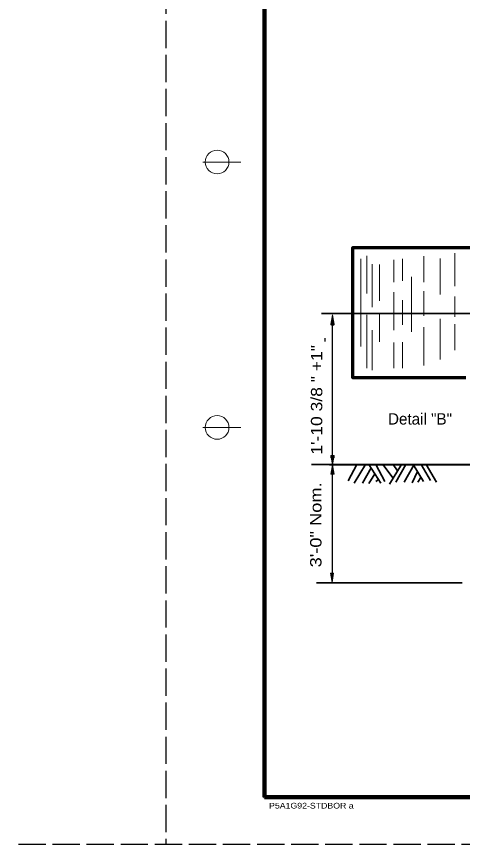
# Model space of a CAD drawing. Extents: x -4892 to -4420, y 4581 to 4875.
# Drawn here: x -4891.7 to -4829, y 4581.3 to 4697.8 of the extents above; entities that cross this region are included whole.
import ezdxf

# ---------------------------------------------------------------- set-up
doc = ezdxf.new("R2010")
doc.units = 0
doc.header["$LTSCALE"] = 0.64
doc.header["$PDMODE"] = 32
doc.header["$PDSIZE"] = 0.32
doc.linetypes.add('LONG_DASHED', pattern=[7.5, 6, -1.5])
doc.linetypes.add('MEDIUM_DASHED', pattern=[4.5, 3, -1.5])
for name, color, linetype, lineweight in [('1', 7, 'Continuous', 13), ('2', 7, 'Continuous', 40), ('4', 7, 'Continuous', 35), ('5', 7, 'MEDIUM_DASHED', 40)]:
    doc.layers.add(name, color=color, linetype=linetype, lineweight=lineweight)

msp = doc.modelspace()

# ---------------------------------------------------------------- hatches: boundary and pattern name
at = {"layer": '1'}
for points in [[(-4847.4714, 4654.5518), (-4847.0344, 4654.5518), (-4847.2535, 4655.8618), (-4847.2535, 4655.8618)], [(-4847.4815, 4636.057), (-4847.0444, 4636.057), (-4847.2635, 4634.7471), (-4847.2635, 4634.7471)], [(-4847.4803, 4633.4349), (-4847.0444, 4633.4349), (-4847.2624, 4634.746), (-4847.2624, 4634.746)], [(-4847.5315, 4619.4771), (-4847.0945, 4619.4771), (-4847.3136, 4618.1672), (-4847.3136, 4618.1672)]]:
    msp.add_hatch(color=256, dxfattribs=at).paths.add_polyline_path(points)

# ---------------------------------------------------------------- linework, layer by layer
at = {"layer": '1', "linetype": 'LONG_DASHED', "lineweight": 25}
for p, q in [((-4870.7289, 4874.8579), (-4870.7289, 4581.2899)), ((-4422.0369, 4581.2899), (-4891.7458, 4581.2899))]:
    msp.add_line(p, q, dxfattribs=at)
at = {"layer": '1', "lineweight": 158}
msp.add_line((-4856.8289, 4868.1859), (-4856.8289, 4587.9619), dxfattribs=at)
at = {"layer": '1'}
for p, q in [((-4860.1649, 4677.3667), (-4865.5025, 4677.3667)), ((-4843.2492, 4663.7392), (-4843.2492, 4651.4115)), ((-4842.4307, 4664.1483), (-4842.4307, 4658.8719)), ((-4838.6077, 4663.6035), (-4838.6077, 4660.4632)), ((-4837.3801, 4663.7392), (-4837.3801, 4660.6456)), ((-4834.3777, 4664.1038), (-4834.3777, 4660.4632)), ((-4832.1025, 4663.7858), (-4832.1025, 4658.7352)), ((-4830.0108, 4664.5576), (-4830.0108, 4659.8727)), ((-4841.6568, 4662.9652), (-4841.6568, 4656.9159)), ((-4840.656, 4662.9207), (-4840.656, 4657.8255)), ((-4836.1524, 4661.1927), (-4836.1524, 4653.4576)), ((-4838.6077, 4659.0532), (-4838.6077, 4653.6867)), ((-4834.3777, 4659.1911), (-4834.3777, 4655.7328)), ((-4837.3801, 4657.9167), (-4837.3801, 4654.4584)), ((-4830.0108, 4658.4171), (-4830.0108, 4655.5503)), ((-4842.4307, 4655.8695), (-4842.4307, 4648.3635)), ((-4840.656, 4655.9596), (-4840.656, 4652.0476)), ((-4832.1025, 4655.279), (-4832.1025, 4649.5456)), ((-4830.0108, 4654.5496), (-4830.0108, 4650.8655)), ((-4841.6568, 4653.6867), (-4841.6568, 4648.0443)), ((-4834.3777, 4654.0958), (-4834.3777, 4648.7272)), ((-4838.6077, 4651.9564), (-4838.6077, 4648.3635)), ((-4837.3801, 4652.0031), (-4837.3801, 4648.3635)), ((-4860.1649, 4640.0035), (-4865.5025, 4640.0035))]:
    msp.add_line(p, q, dxfattribs=at)
at = {"layer": '1', "lineweight": 35}
for p, q in [((-4820.5488, 4656.0197), (-4848.807, 4656.0197)), ((-4846.9043, 4634.7748), (-4850.2014, 4634.7748)), ((-4829.0067, 4618.1083), (-4849.5264, 4618.1083))]:
    msp.add_line(p, q, dxfattribs=at)
at = {"layer": '1', "lineweight": 25}
for p, q in [((-4847.2535, 4635.9825), (-4847.2535, 4654.8353)), ((-4847.2535, 4619.208), (-4847.2535, 4634.4935))]:
    msp.add_line(p, q, dxfattribs=at)
at = {"layer": '1', "lineweight": 40}
msp.add_line((-4847.695, 4634.7738), (-4794.7282, 4634.7738), dxfattribs=at)
at = {"layer": '1', "lineweight": 158}
msp.add_lwpolyline([(-4423.1489, 4868.1859), (-4423.1489, 4587.9619), (-4856.8289, 4587.9619)], dxfattribs=at)
at = {"layer": '1', "lineweight": 70}
msp.add_lwpolyline([(-4828.4996, 4646.9857), (-4844.3923, 4646.9857), (-4844.3923, 4665.3337), (-4827.9214, 4665.3337), (-4822.4314, 4662.5893), (-4736.0312, 4662.5893)], dxfattribs=at)
at = {"layer": '1'}
for points in [[(-4847.4714, 4654.5518), (-4847.0344, 4654.5518), (-4847.2535, 4655.8618), (-4847.2535, 4655.8618)], [(-4847.4815, 4636.057), (-4847.0444, 4636.057), (-4847.2635, 4634.7471), (-4847.2635, 4634.7471)], [(-4847.4803, 4633.4349), (-4847.0444, 4633.4349), (-4847.2624, 4634.746), (-4847.2624, 4634.746)], [(-4847.5315, 4619.4771), (-4847.0945, 4619.4771), (-4847.3136, 4618.1672), (-4847.3136, 4618.1672)]]:
    msp.add_lwpolyline(points, close=True, dxfattribs=at)
for centre in [(-4863.5009, 4677.3667), (-4863.5009, 4640.0035)]:
    msp.add_circle(centre, 1.668, dxfattribs=at)
msp.add_point((-4856.8289, 4587.9619), dxfattribs=at)
at = {"layer": '4'}
for p, q in [((-4843.8274, 4634.7738), (-4845.0495, 4632.5008)), ((-4842.6064, 4634.7738), (-4844.1933, 4632.1606)), ((-4842.1172, 4634.7738), (-4840.4469, 4632.1606)), ((-4841.1398, 4634.7738), (-4839.8765, 4632.3741)), ((-4838.7345, 4632.8367), (-4840.1622, 4634.7738)), ((-4837.5557, 4634.7738), (-4839.226, 4632.0327)), ((-4838.0818, 4633.9097), (-4838.7367, 4634.7738)), ((-4836.9464, 4634.7738), (-4838.3297, 4632.2884)), ((-4835.7643, 4634.7738), (-4837.1477, 4632.2884)), ((-4834.4599, 4632.3741), (-4835.8888, 4634.7738)), ((-4833.4425, 4632.5442), (-4834.7757, 4634.7738)), ((-4832.6285, 4632.2884), (-4834.0585, 4634.7738)), ((-4841.8192, 4634.3056), (-4843.0123, 4632.1606)), ((-4841.2809, 4633.4661), (-4842.1172, 4632.1183)), ((-4835.3028, 4633.7863), (-4836.0501, 4632.2028)), ((-4840.7872, 4632.691), (-4841.1398, 4632.3741)), ((-4834.8069, 4632.9557), (-4835.235, 4632.2884))]:
    msp.add_line(p, q, dxfattribs=at)
at = {"layer": '5', "linetype": 'Continuous', "lineweight": 35}
msp.add_line((-4845.4432, 4634.7204), (-4845.4442, 4634.7204), dxfattribs=at)
at = {"layer": '5'}
for p in [(-4847.2535, 4654.554), (-4847.2535, 4635.8046)]:
    msp.add_point(p, dxfattribs=at)

# ---------------------------------------------------------------- texts
at = {"layer": '1'}
msp.add_text('-', height=1.601, rotation=90, dxfattribs=at).set_placement((-4847.7038, 4651.9875))
for s, width, p in [('1\'-10 3/8 " +1"', 1.15, (-4848.6936, 4636.1737)), ('3\'-0" Nom.', 1.2, (-4848.8081, 4620.2988))]:
    msp.add_text(s, height=1.601, rotation=90, dxfattribs=dict(at, width=width)).set_placement(p)
at = {"layer": '1', "width": 1.15}
msp.add_text('P5A1G92-STDBOR a', height=0.8006, dxfattribs=at).set_placement((-4856.1884, 4586.3472))
at = {"layer": '2'}
msp.add_text('Detail "B"', height=1.601, dxfattribs=at).set_placement((-4839.4406, 4640.4038))

doc.saveas('drawing.dxf')
